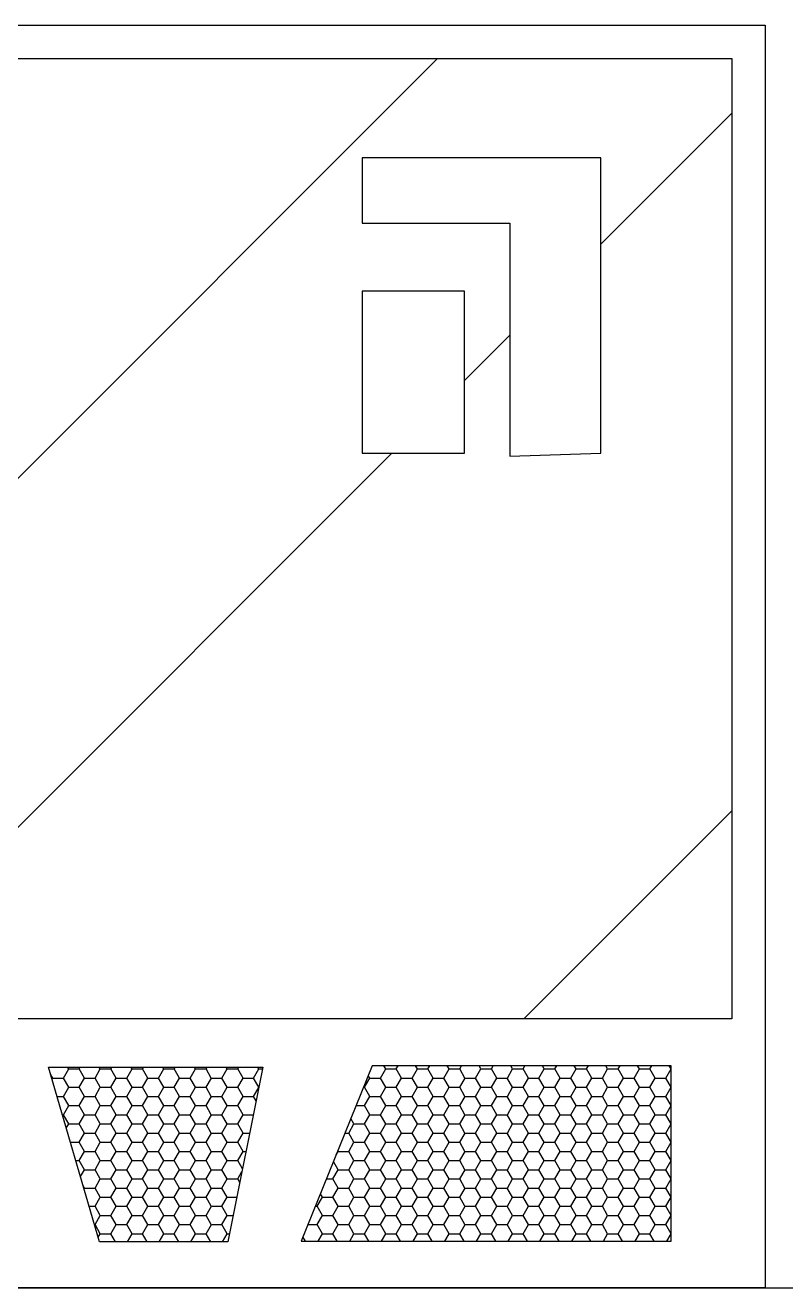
# Model space of a CAD drawing. Header units: millimetres. Extents: x 4513 to 24862, y 3359 to 11488.
# Drawn here: x 13369 to 14054, y 5880 to 7018 of the extents above; entities that cross this region are included whole.
import ezdxf

# ---------------------------------------------------------------- set-up
doc = ezdxf.new("R2010")
doc.units = ezdxf.units.MM
doc.layers.add('dwgmodels.com', color=169, linetype='Continuous')

msp = doc.modelspace()

# ---------------------------------------------------------------- linework, layer by layer
for p, q in [((12930.4, 7017.6), (14036, 7017.6)), ((14036, 7017.6), (14036, 5880.2)), ((12960.4, 6207.3), (13740.8, 6987.6)), ((12960.4, 6987.6), (14006, 6987.6)), ((14006, 6987.6), (14006, 6122.5)), ((13887.9, 6820.4), (14006, 6938.5)), ((13887.9, 6898.2), (13672.8, 6898.2)), ((13672.8, 6898.2), (13672.8, 6839.3)), ((13887.9, 6632.1), (13887.9, 6898.2)), ((13672.8, 6839.3), (13805.9, 6839.3)), ((13805.9, 6839.3), (13805.9, 6629.5)), ((13672.8, 6777.9), (13672.8, 6632.1)), ((13765, 6777.9), (13672.8, 6777.9)), ((13765, 6632.1), (13765, 6777.9)), ((13765, 6697.5), (13805.9, 6738.5)), ((13190, 6122.5), (13699.5, 6632.1)), ((13672.8, 6632.1), (13765, 6632.1)), ((13805.9, 6629.5), (13887.9, 6632.1)), ((13818.6, 6122.5), (14006, 6309.9)), ((14006, 6122.5), (12960.4, 6122.5)), ((13436.2, 5921.6), (13390, 6079.1)), ((13390, 6079.1), (13583.3, 6079.1)), ((13390.1, 6078.8), (13390.2, 6079.1)), ((13403.5, 6069.1), (13408.3, 6077.4)), ((13408.3, 6077.4), (13407.3, 6079.1)), ((13408.3, 6077.4), (13417.8, 6077.4)), ((13417.8, 6077.4), (13418.8, 6079.1)), ((13422.5, 6069.1), (13417.8, 6077.4)), ((13432.1, 6069.1), (13436.8, 6077.4)), ((13436.8, 6077.4), (13435.8, 6079.1)), ((13436.8, 6077.4), (13446.4, 6077.4)), ((13446.4, 6077.4), (13447.4, 6079.1)), ((13451.1, 6069.1), (13446.4, 6077.4)), ((13460.7, 6069.1), (13465.4, 6077.4)), ((13465.4, 6077.4), (13464.4, 6079.1)), ((13465.4, 6077.4), (13474.9, 6077.4)), ((13474.9, 6077.4), (13475.9, 6079.1)), ((13479.7, 6069.1), (13474.9, 6077.4)), ((13489.2, 6069.1), (13494, 6077.4)), ((13494, 6077.4), (13493, 6079.1)), ((13494, 6077.4), (13503.5, 6077.4)), ((13503.5, 6077.4), (13504.5, 6079.1)), ((13508.3, 6069.1), (13503.5, 6077.4)), ((13517.8, 6069.1), (13522.6, 6077.4)), ((13522.6, 6077.4), (13521.6, 6079.1)), ((13522.6, 6077.4), (13532.1, 6077.4)), ((13532.1, 6077.4), (13533.1, 6079.1)), ((13536.8, 6069.1), (13532.1, 6077.4)), ((13546.4, 6069.1), (13551.1, 6077.4)), ((13551.1, 6077.4), (13550.1, 6079.1)), ((13551.1, 6077.4), (13560.7, 6077.4)), ((13583.3, 6079.1), (13551.8, 5921.6)), ((13560.7, 6077.4), (13561.7, 6079.1)), ((13565.4, 6069.1), (13560.7, 6077.4)), ((13575, 6069.1), (13579.7, 6077.4)), ((13579.7, 6077.4), (13578.7, 6079.1)), ((13579.7, 6077.4), (13582.9, 6077.4)), ((13681.8, 6080.2), (13617.8, 5922.1)), ((13951.2, 6080.2), (13681.8, 6080.2)), ((13689.3, 6069.1), (13694, 6077.4)), ((13694, 6077.4), (13692.4, 6080.2)), ((13694, 6077.4), (13703.5, 6077.4)), ((13703.5, 6077.4), (13705.2, 6080.2)), ((13708.3, 6069.1), (13703.5, 6077.4)), ((13717.8, 6069.1), (13722.6, 6077.4)), ((13722.6, 6077.4), (13720.9, 6080.2)), ((13722.6, 6077.4), (13732.1, 6077.4)), ((13732.1, 6077.4), (13733.8, 6080.2)), ((13736.9, 6069.1), (13732.1, 6077.4)), ((13746.4, 6069.1), (13751.2, 6077.4)), ((13751.2, 6077.4), (13749.5, 6080.2)), ((13751.2, 6077.4), (13760.7, 6077.4)), ((13760.7, 6077.4), (13762.4, 6080.2)), ((13765.4, 6069.1), (13760.7, 6077.4)), ((13775, 6069.1), (13779.7, 6077.4)), ((13779.7, 6077.4), (13778.1, 6080.2)), ((13779.7, 6077.4), (13789.3, 6077.4)), ((13789.3, 6077.4), (13790.9, 6080.2)), ((13794, 6069.1), (13789.3, 6077.4)), ((13803.6, 6069.1), (13808.3, 6077.4)), ((13808.3, 6077.4), (13806.7, 6080.2)), ((13808.3, 6077.4), (13817.8, 6077.4)), ((13817.8, 6077.4), (13819.5, 6080.2)), ((13822.6, 6069.1), (13817.8, 6077.4)), ((13832.1, 6069.1), (13836.9, 6077.4)), ((13836.9, 6077.4), (13835.2, 6080.2)), ((13836.9, 6077.4), (13846.4, 6077.4)), ((13846.4, 6077.4), (13848.1, 6080.2)), ((13851.2, 6069.1), (13846.4, 6077.4)), ((13860.7, 6069.1), (13865.5, 6077.4)), ((13865.5, 6077.4), (13863.8, 6080.2)), ((13865.5, 6077.4), (13875, 6077.4)), ((13875, 6077.4), (13876.7, 6080.2)), ((13879.7, 6069.1), (13875, 6077.4)), ((13889.3, 6069.1), (13894, 6077.4)), ((13894, 6077.4), (13892.4, 6080.2)), ((13894, 6077.4), (13903.6, 6077.4)), ((13903.6, 6077.4), (13905.2, 6080.2)), ((13908.3, 6069.1), (13903.6, 6077.4)), ((13917.9, 6069.1), (13922.6, 6077.4)), ((13922.6, 6077.4), (13921, 6080.2)), ((13922.6, 6077.4), (13932.1, 6077.4)), ((13932.1, 6077.4), (13933.8, 6080.2)), ((13936.9, 6069.1), (13932.1, 6077.4)), ((13946.4, 6069.1), (13951.2, 6077.4)), ((13951.2, 6077.4), (13949.5, 6080.2)), ((13951.2, 5922.1), (13951.2, 6080.2)), ((13951.2, 6077.4), (13951.2, 6077.4)), ((13394, 6069.1), (13391.8, 6072.8)), ((13393.3, 6067.9), (13394, 6069.1)), ((13394, 6069.1), (13403.5, 6069.1)), ((13408.3, 6060.9), (13403.5, 6069.1)), ((13417.8, 6060.9), (13422.6, 6069.1)), ((13422.6, 6069.1), (13432.1, 6069.1)), ((13436.8, 6060.9), (13432.1, 6069.1)), ((13446.4, 6060.9), (13451.1, 6069.1)), ((13451.1, 6069.1), (13460.7, 6069.1)), ((13465.4, 6060.9), (13460.6, 6069.1)), ((13474.9, 6060.9), (13479.7, 6069.1)), ((13479.7, 6069.1), (13489.2, 6069.1)), ((13494, 6060.9), (13489.2, 6069.1)), ((13503.5, 6060.9), (13508.3, 6069.1)), ((13508.3, 6069.1), (13517.8, 6069.1)), ((13522.6, 6060.9), (13517.8, 6069.1)), ((13532.1, 6060.9), (13536.9, 6069.1)), ((13536.9, 6069.1), (13546.4, 6069.1)), ((13551.1, 6060.9), (13546.4, 6069.1)), ((13560.7, 6060.9), (13565.4, 6069.1)), ((13565.4, 6069.1), (13575, 6069.1)), ((13579.7, 6061), (13574.9, 6069.1)), ((13675, 6060.9), (13679.7, 6069.1)), ((13679.7, 6069.1), (13678.3, 6071.6)), ((13679.7, 6069.1), (13689.3, 6069.1)), ((13694, 6060.9), (13689.2, 6069.1)), ((13703.5, 6060.9), (13708.3, 6069.1)), ((13708.3, 6069.1), (13717.8, 6069.1)), ((13722.6, 6060.9), (13717.8, 6069.1)), ((13732.1, 6060.9), (13736.9, 6069.1)), ((13736.9, 6069.1), (13746.4, 6069.1)), ((13751.2, 6060.9), (13746.4, 6069.1)), ((13760.7, 6060.9), (13765.5, 6069.1)), ((13765.5, 6069.1), (13775, 6069.1)), ((13779.7, 6060.9), (13775, 6069.1)), ((13789.3, 6060.9), (13794, 6069.1)), ((13794, 6069.1), (13803.6, 6069.1)), ((13808.3, 6060.9), (13803.5, 6069.1)), ((13817.8, 6060.9), (13822.6, 6069.1)), ((13822.6, 6069.1), (13832.1, 6069.1)), ((13836.9, 6060.9), (13832.1, 6069.1)), ((13846.4, 6060.9), (13851.2, 6069.1)), ((13851.2, 6069.1), (13860.7, 6069.1)), ((13865.5, 6060.9), (13860.7, 6069.1)), ((13875, 6060.9), (13879.8, 6069.1)), ((13879.8, 6069.1), (13889.3, 6069.1)), ((13894, 6060.9), (13889.3, 6069.1)), ((13903.6, 6060.9), (13908.3, 6069.1)), ((13908.3, 6069.1), (13917.9, 6069.1)), ((13922.6, 6060.9), (13917.8, 6069.1)), ((13932.1, 6060.9), (13936.9, 6069.1)), ((13936.9, 6069.1), (13946.4, 6069.1)), ((13951.2, 6060.9), (13946.4, 6069.1)), ((13397.8, 6052.6), (13403.5, 6052.6)), ((13403.5, 6052.6), (13408.3, 6060.9)), ((13408.3, 6044.4), (13403.5, 6052.6)), ((13408.3, 6060.9), (13417.8, 6060.9)), ((13422.5, 6052.6), (13417.8, 6060.9)), ((13417.8, 6044.4), (13422.6, 6052.6)), ((13422.6, 6052.6), (13432.1, 6052.6)), ((13432.1, 6052.6), (13436.8, 6060.9)), ((13436.8, 6044.4), (13432.1, 6052.6)), ((13436.8, 6060.9), (13446.4, 6060.9)), ((13451.1, 6052.6), (13446.4, 6060.9)), ((13446.4, 6044.4), (13451.1, 6052.6)), ((13451.1, 6052.6), (13460.7, 6052.6)), ((13465.4, 6044.4), (13460.6, 6052.6)), ((13460.7, 6052.6), (13465.4, 6060.9)), ((13465.4, 6060.9), (13474.9, 6060.9)), ((13479.7, 6052.6), (13474.9, 6060.9)), ((13474.9, 6044.4), (13479.7, 6052.6)), ((13479.7, 6052.6), (13489.2, 6052.6)), ((13489.2, 6052.6), (13494, 6060.9)), ((13494, 6044.4), (13489.2, 6052.6)), ((13494, 6060.9), (13503.5, 6060.9)), ((13508.3, 6052.6), (13503.5, 6060.9)), ((13503.5, 6044.4), (13508.3, 6052.6)), ((13508.3, 6052.6), (13517.8, 6052.6)), ((13517.8, 6052.6), (13522.6, 6060.9)), ((13522.6, 6044.4), (13517.8, 6052.6)), ((13522.6, 6060.9), (13532.1, 6060.9)), ((13536.8, 6052.6), (13532.1, 6060.9)), ((13532.1, 6044.4), (13536.9, 6052.6)), ((13536.9, 6052.6), (13546.4, 6052.6)), ((13546.4, 6052.6), (13551.1, 6060.9)), ((13551.1, 6044.4), (13546.4, 6052.6)), ((13551.1, 6060.9), (13560.7, 6060.9)), ((13565.4, 6052.6), (13560.7, 6060.9)), ((13560.7, 6044.4), (13565.4, 6052.6)), ((13565.4, 6052.6), (13575, 6052.6)), ((13577.2, 6048.7), (13574.9, 6052.6)), ((13575, 6052.6), (13579.6, 6060.6)), ((13674, 6060.9), (13675, 6060.9)), ((13679.7, 6052.6), (13675, 6060.9)), ((13675, 6044.4), (13679.7, 6052.6)), ((13679.7, 6052.6), (13689.3, 6052.6)), ((13694, 6044.4), (13689.2, 6052.6)), ((13689.3, 6052.6), (13694, 6060.9)), ((13694, 6060.9), (13703.5, 6060.9)), ((13708.3, 6052.6), (13703.5, 6060.9)), ((13703.5, 6044.4), (13708.3, 6052.6)), ((13708.3, 6052.6), (13717.8, 6052.6)), ((13717.8, 6052.6), (13722.6, 6060.9)), ((13722.6, 6044.4), (13717.8, 6052.6)), ((13722.6, 6060.9), (13732.1, 6060.9)), ((13736.9, 6052.6), (13732.1, 6060.9)), ((13732.1, 6044.4), (13736.9, 6052.6)), ((13736.9, 6052.6), (13746.4, 6052.6)), ((13746.4, 6052.6), (13751.2, 6060.9)), ((13751.2, 6044.4), (13746.4, 6052.6)), ((13751.2, 6060.9), (13760.7, 6060.9)), ((13765.4, 6052.6), (13760.7, 6060.9)), ((13760.7, 6044.4), (13765.5, 6052.6)), ((13765.5, 6052.6), (13775, 6052.6)), ((13775, 6052.6), (13779.7, 6060.9)), ((13779.7, 6044.4), (13775, 6052.6)), ((13779.7, 6060.9), (13789.3, 6060.9)), ((13794, 6052.6), (13789.3, 6060.9)), ((13789.3, 6044.4), (13794, 6052.6)), ((13794, 6052.6), (13803.6, 6052.6)), ((13808.3, 6044.4), (13803.5, 6052.6)), ((13803.6, 6052.6), (13808.3, 6060.9)), ((13808.3, 6060.9), (13817.8, 6060.9)), ((13822.6, 6052.6), (13817.8, 6060.9)), ((13817.8, 6044.4), (13822.6, 6052.6)), ((13822.6, 6052.6), (13832.1, 6052.6)), ((13832.1, 6052.6), (13836.9, 6060.9)), ((13836.9, 6044.4), (13832.1, 6052.6)), ((13836.9, 6060.9), (13846.4, 6060.9)), ((13851.2, 6052.6), (13846.4, 6060.9)), ((13846.4, 6044.4), (13851.2, 6052.6)), ((13851.2, 6052.6), (13860.7, 6052.6)), ((13860.7, 6052.6), (13865.5, 6060.9)), ((13865.5, 6044.4), (13860.7, 6052.6)), ((13865.5, 6060.9), (13875, 6060.9)), ((13879.7, 6052.6), (13875, 6060.9)), ((13875, 6044.4), (13879.8, 6052.6)), ((13879.8, 6052.6), (13889.3, 6052.6)), ((13889.3, 6052.6), (13894, 6060.9)), ((13894, 6044.4), (13889.3, 6052.6)), ((13894, 6060.9), (13903.6, 6060.9)), ((13908.3, 6052.6), (13903.6, 6060.9)), ((13903.6, 6044.4), (13908.3, 6052.6)), ((13908.3, 6052.6), (13917.9, 6052.6)), ((13922.6, 6044.4), (13917.8, 6052.6)), ((13917.9, 6052.6), (13922.6, 6060.9)), ((13922.6, 6060.9), (13932.1, 6060.9)), ((13936.9, 6052.6), (13932.1, 6060.9)), ((13932.1, 6044.4), (13936.9, 6052.6)), ((13936.9, 6052.6), (13946.4, 6052.6)), ((13946.4, 6052.6), (13951.2, 6060.9)), ((13951.2, 6044.4), (13946.4, 6052.6)), ((13951.2, 6060.9), (13951.2, 6060.9)), ((13403.5, 6036.1), (13408.3, 6044.4)), ((13408.3, 6044.4), (13417.8, 6044.4)), ((13422.5, 6036.1), (13417.8, 6044.4)), ((13432.1, 6036.1), (13436.8, 6044.4)), ((13436.8, 6044.4), (13446.4, 6044.4)), ((13451.1, 6036.1), (13446.4, 6044.4)), ((13460.7, 6036.1), (13465.4, 6044.4)), ((13465.4, 6044.4), (13474.9, 6044.4)), ((13479.7, 6036.1), (13474.9, 6044.4)), ((13489.2, 6036.1), (13494, 6044.4)), ((13494, 6044.4), (13503.5, 6044.4)), ((13508.3, 6036.1), (13503.5, 6044.4)), ((13517.8, 6036.1), (13522.6, 6044.4)), ((13522.6, 6044.4), (13532.1, 6044.4)), ((13536.8, 6036.1), (13532.1, 6044.4)), ((13546.4, 6036.1), (13551.1, 6044.4)), ((13551.1, 6044.4), (13560.7, 6044.4)), ((13565.4, 6036.1), (13560.7, 6044.4)), ((13667.3, 6044.4), (13675, 6044.4)), ((13679.7, 6036.1), (13675, 6044.4)), ((13689.3, 6036.1), (13694, 6044.4)), ((13694, 6044.4), (13703.5, 6044.4)), ((13708.3, 6036.1), (13703.5, 6044.4)), ((13717.8, 6036.1), (13722.6, 6044.4)), ((13722.6, 6044.4), (13732.1, 6044.4)), ((13736.9, 6036.1), (13732.1, 6044.4)), ((13746.4, 6036.1), (13751.2, 6044.4)), ((13751.2, 6044.4), (13760.7, 6044.4)), ((13765.4, 6036.1), (13760.7, 6044.4)), ((13775, 6036.1), (13779.7, 6044.4)), ((13779.7, 6044.4), (13789.3, 6044.4)), ((13794, 6036.1), (13789.3, 6044.4)), ((13803.6, 6036.1), (13808.3, 6044.4)), ((13808.3, 6044.4), (13817.8, 6044.4)), ((13822.6, 6036.1), (13817.8, 6044.4)), ((13832.1, 6036.1), (13836.9, 6044.4)), ((13836.9, 6044.4), (13846.4, 6044.4)), ((13851.2, 6036.1), (13846.4, 6044.4)), ((13860.7, 6036.1), (13865.5, 6044.4)), ((13865.5, 6044.4), (13875, 6044.4)), ((13879.7, 6036.1), (13875, 6044.4)), ((13889.3, 6036.1), (13894, 6044.4)), ((13894, 6044.4), (13903.6, 6044.4)), ((13908.3, 6036.1), (13903.6, 6044.4)), ((13917.9, 6036.1), (13922.6, 6044.4)), ((13922.6, 6044.4), (13932.1, 6044.4)), ((13936.9, 6036.1), (13932.1, 6044.4)), ((13946.4, 6036.1), (13951.2, 6044.4)), ((13951.2, 6044.4), (13951.2, 6044.4)), ((13402.6, 6036.1), (13403.5, 6036.1)), ((13408.3, 6027.9), (13403.5, 6036.1)), ((13417.8, 6027.9), (13422.6, 6036.1)), ((13422.6, 6036.1), (13432.1, 6036.1)), ((13436.8, 6027.9), (13432.1, 6036.1)), ((13446.4, 6027.9), (13451.1, 6036.1)), ((13451.1, 6036.1), (13460.7, 6036.1)), ((13465.4, 6027.9), (13460.6, 6036.1)), ((13474.9, 6027.9), (13479.7, 6036.1)), ((13479.7, 6036.1), (13489.2, 6036.1)), ((13494, 6027.9), (13489.2, 6036.1)), ((13503.5, 6027.9), (13508.3, 6036.1)), ((13508.3, 6036.1), (13517.8, 6036.1)), ((13522.6, 6027.9), (13517.8, 6036.1)), ((13532.1, 6027.9), (13536.9, 6036.1)), ((13536.9, 6036.1), (13546.4, 6036.1)), ((13551.1, 6027.9), (13546.4, 6036.1)), ((13560.7, 6027.9), (13565.4, 6036.1)), ((13565.4, 6036.1), (13574.7, 6036.1)), ((13665.4, 6027.9), (13662.6, 6032.8)), ((13675, 6027.9), (13679.7, 6036.1)), ((13679.7, 6036.1), (13689.3, 6036.1)), ((13694, 6027.9), (13689.2, 6036.1)), ((13703.5, 6027.9), (13708.3, 6036.1)), ((13708.3, 6036.1), (13717.8, 6036.1)), ((13722.6, 6027.9), (13717.8, 6036.1)), ((13732.1, 6027.9), (13736.9, 6036.1)), ((13736.9, 6036.1), (13746.4, 6036.1)), ((13751.2, 6027.9), (13746.4, 6036.1)), ((13760.7, 6027.9), (13765.5, 6036.1)), ((13765.5, 6036.1), (13775, 6036.1)), ((13779.7, 6027.9), (13775, 6036.1)), ((13789.3, 6027.9), (13794, 6036.1)), ((13794, 6036.1), (13803.6, 6036.1)), ((13808.3, 6027.9), (13803.5, 6036.1)), ((13817.8, 6027.9), (13822.6, 6036.1)), ((13822.6, 6036.1), (13832.1, 6036.1)), ((13836.9, 6027.9), (13832.1, 6036.1)), ((13846.4, 6027.9), (13851.2, 6036.1)), ((13851.2, 6036.1), (13860.7, 6036.1)), ((13865.5, 6027.9), (13860.7, 6036.1)), ((13875, 6027.9), (13879.8, 6036.1)), ((13879.8, 6036.1), (13889.3, 6036.1)), ((13894, 6027.9), (13889.3, 6036.1)), ((13903.6, 6027.9), (13908.3, 6036.1)), ((13908.3, 6036.1), (13917.9, 6036.1)), ((13922.6, 6027.9), (13917.8, 6036.1)), ((13932.1, 6027.9), (13936.9, 6036.1)), ((13936.9, 6036.1), (13946.4, 6036.1)), ((13951.2, 6027.9), (13946.4, 6036.1)), ((13406.1, 6024.1), (13408.3, 6027.9)), ((13408.3, 6027.9), (13417.8, 6027.9)), ((13422.5, 6019.6), (13417.8, 6027.9)), ((13417.8, 6011.4), (13422.6, 6019.6)), ((13422.6, 6019.6), (13432.1, 6019.6)), ((13432.1, 6019.6), (13436.8, 6027.9)), ((13436.8, 6011.4), (13432.1, 6019.6)), ((13436.8, 6027.9), (13446.4, 6027.9)), ((13451.1, 6019.6), (13446.4, 6027.9)), ((13446.4, 6011.4), (13451.1, 6019.6)), ((13451.1, 6019.6), (13460.7, 6019.6)), ((13465.4, 6011.4), (13460.6, 6019.6)), ((13460.7, 6019.6), (13465.4, 6027.9)), ((13465.4, 6027.9), (13474.9, 6027.9)), ((13479.7, 6019.6), (13474.9, 6027.9)), ((13474.9, 6011.4), (13479.7, 6019.6)), ((13479.7, 6019.6), (13489.2, 6019.6)), ((13489.2, 6019.6), (13494, 6027.9)), ((13494, 6011.4), (13489.2, 6019.6)), ((13494, 6027.9), (13503.5, 6027.9)), ((13508.3, 6019.6), (13503.5, 6027.9)), ((13503.5, 6011.4), (13508.3, 6019.6)), ((13508.3, 6019.6), (13517.8, 6019.6)), ((13517.8, 6019.6), (13522.6, 6027.9)), ((13522.6, 6011.4), (13517.8, 6019.6)), ((13522.6, 6027.9), (13532.1, 6027.9)), ((13536.8, 6019.6), (13532.1, 6027.9)), ((13532.1, 6011.4), (13536.9, 6019.6)), ((13536.9, 6019.6), (13546.4, 6019.6)), ((13546.4, 6019.6), (13551.1, 6027.9)), ((13551.1, 6011.4), (13546.4, 6019.6)), ((13551.1, 6027.9), (13560.7, 6027.9)), ((13565.4, 6019.6), (13560.7, 6027.9)), ((13560.7, 6011.4), (13565.4, 6019.6)), ((13565.4, 6019.6), (13571.4, 6019.6)), ((13657.3, 6019.6), (13660.7, 6019.6)), ((13660.7, 6019.6), (13665.4, 6027.9)), ((13665.4, 6011.4), (13660.7, 6019.6)), ((13665.4, 6027.9), (13675, 6027.9)), ((13679.7, 6019.6), (13675, 6027.9)), ((13675, 6011.4), (13679.7, 6019.6)), ((13679.7, 6019.6), (13689.3, 6019.6)), ((13694, 6011.4), (13689.2, 6019.6)), ((13689.3, 6019.6), (13694, 6027.9)), ((13694, 6027.9), (13703.5, 6027.9)), ((13708.3, 6019.6), (13703.5, 6027.9)), ((13703.5, 6011.4), (13708.3, 6019.6)), ((13708.3, 6019.6), (13717.8, 6019.6)), ((13717.8, 6019.6), (13722.6, 6027.9)), ((13722.6, 6011.4), (13717.8, 6019.6)), ((13722.6, 6027.9), (13732.1, 6027.9)), ((13736.9, 6019.6), (13732.1, 6027.9)), ((13732.1, 6011.4), (13736.9, 6019.6)), ((13736.9, 6019.6), (13746.4, 6019.6)), ((13746.4, 6019.6), (13751.2, 6027.9)), ((13751.2, 6011.4), (13746.4, 6019.6)), ((13751.2, 6027.9), (13760.7, 6027.9)), ((13765.4, 6019.6), (13760.7, 6027.9)), ((13760.7, 6011.4), (13765.5, 6019.6)), ((13765.5, 6019.6), (13775, 6019.6)), ((13775, 6019.6), (13779.7, 6027.9)), ((13779.7, 6011.4), (13775, 6019.6)), ((13779.7, 6027.9), (13789.3, 6027.9)), ((13794, 6019.6), (13789.3, 6027.9)), ((13789.3, 6011.4), (13794, 6019.6)), ((13794, 6019.6), (13803.6, 6019.6)), ((13808.3, 6011.4), (13803.5, 6019.6)), ((13803.6, 6019.6), (13808.3, 6027.9)), ((13808.3, 6027.9), (13817.8, 6027.9)), ((13822.6, 6019.6), (13817.8, 6027.9)), ((13817.8, 6011.4), (13822.6, 6019.6)), ((13822.6, 6019.6), (13832.1, 6019.6)), ((13832.1, 6019.6), (13836.9, 6027.9)), ((13836.9, 6011.4), (13832.1, 6019.6)), ((13836.9, 6027.9), (13846.4, 6027.9)), ((13851.2, 6019.6), (13846.4, 6027.9)), ((13846.4, 6011.4), (13851.2, 6019.6)), ((13851.2, 6019.6), (13860.7, 6019.6)), ((13860.7, 6019.6), (13865.5, 6027.9)), ((13865.5, 6011.4), (13860.7, 6019.6)), ((13865.5, 6027.9), (13875, 6027.9)), ((13879.7, 6019.6), (13875, 6027.9)), ((13875, 6011.4), (13879.8, 6019.6)), ((13879.8, 6019.6), (13889.3, 6019.6)), ((13889.3, 6019.6), (13894, 6027.9)), ((13894, 6011.4), (13889.3, 6019.6)), ((13894, 6027.9), (13903.6, 6027.9)), ((13908.3, 6019.6), (13903.6, 6027.9)), ((13903.6, 6011.4), (13908.3, 6019.6)), ((13908.3, 6019.6), (13917.9, 6019.6)), ((13922.6, 6011.4), (13917.8, 6019.6)), ((13917.9, 6019.6), (13922.6, 6027.9)), ((13922.6, 6027.9), (13932.1, 6027.9)), ((13936.9, 6019.6), (13932.1, 6027.9)), ((13932.1, 6011.4), (13936.9, 6019.6)), ((13936.9, 6019.6), (13946.4, 6019.6)), ((13946.4, 6019.6), (13951.2, 6027.9)), ((13951.2, 6011.4), (13946.4, 6019.6)), ((13951.2, 6027.9), (13951.2, 6027.9)), ((13409.9, 6011.4), (13417.8, 6011.4)), ((13422.5, 6003.1), (13417.8, 6011.4)), ((13432.1, 6003.1), (13436.8, 6011.4)), ((13436.8, 6011.4), (13446.4, 6011.4)), ((13451.1, 6003.1), (13446.4, 6011.4)), ((13460.7, 6003.1), (13465.4, 6011.4)), ((13465.4, 6011.4), (13474.9, 6011.4)), ((13479.7, 6003.1), (13474.9, 6011.4)), ((13489.2, 6003.1), (13494, 6011.4)), ((13494, 6011.4), (13503.5, 6011.4)), ((13508.3, 6003.1), (13503.5, 6011.4)), ((13517.8, 6003.1), (13522.6, 6011.4)), ((13522.6, 6011.4), (13532.1, 6011.4)), ((13536.8, 6003.1), (13532.1, 6011.4)), ((13546.4, 6003.1), (13551.1, 6011.4)), ((13551.1, 6011.4), (13560.7, 6011.4)), ((13565.4, 6003.1), (13560.7, 6011.4)), ((13660.7, 6003.1), (13665.4, 6011.4)), ((13665.4, 6011.4), (13675, 6011.4)), ((13679.7, 6003.1), (13675, 6011.4)), ((13689.3, 6003.1), (13694, 6011.4)), ((13694, 6011.4), (13703.5, 6011.4)), ((13708.3, 6003.1), (13703.5, 6011.4)), ((13717.8, 6003.1), (13722.6, 6011.4)), ((13722.6, 6011.4), (13732.1, 6011.4)), ((13736.9, 6003.1), (13732.1, 6011.4)), ((13746.4, 6003.1), (13751.2, 6011.4)), ((13751.2, 6011.4), (13760.7, 6011.4)), ((13765.4, 6003.1), (13760.7, 6011.4)), ((13775, 6003.1), (13779.7, 6011.4)), ((13779.7, 6011.4), (13789.3, 6011.4)), ((13794, 6003.1), (13789.3, 6011.4)), ((13803.6, 6003.1), (13808.3, 6011.4)), ((13808.3, 6011.4), (13817.8, 6011.4)), ((13822.6, 6003.1), (13817.8, 6011.4)), ((13832.1, 6003.1), (13836.9, 6011.4)), ((13836.9, 6011.4), (13846.4, 6011.4)), ((13851.2, 6003.1), (13846.4, 6011.4)), ((13860.7, 6003.1), (13865.5, 6011.4)), ((13865.5, 6011.4), (13875, 6011.4)), ((13879.7, 6003.1), (13875, 6011.4)), ((13889.3, 6003.1), (13894, 6011.4)), ((13894, 6011.4), (13903.6, 6011.4)), ((13908.3, 6003.1), (13903.6, 6011.4)), ((13917.9, 6003.1), (13922.6, 6011.4)), ((13922.6, 6011.4), (13932.1, 6011.4)), ((13936.9, 6003.1), (13932.1, 6011.4)), ((13946.4, 6003.1), (13951.2, 6011.4)), ((13951.2, 6011.4), (13951.2, 6011.4)), ((13414.7, 5994.9), (13417.8, 5994.9)), ((13417.8, 5994.9), (13422.6, 6003.1)), ((13422.5, 5986.6), (13417.8, 5994.9)), ((13422.6, 6003.1), (13432.1, 6003.1)), ((13436.8, 5994.9), (13432.1, 6003.1)), ((13432.1, 5986.6), (13436.8, 5994.9)), ((13436.8, 5994.9), (13446.4, 5994.9)), ((13446.4, 5994.9), (13451.1, 6003.1)), ((13451.1, 5986.6), (13446.4, 5994.9)), ((13451.1, 6003.1), (13460.7, 6003.1)), ((13465.4, 5994.9), (13460.6, 6003.1)), ((13460.7, 5986.6), (13465.4, 5994.9)), ((13465.4, 5994.9), (13474.9, 5994.9)), ((13474.9, 5994.9), (13479.7, 6003.1)), ((13479.7, 5986.6), (13474.9, 5994.9)), ((13479.7, 6003.1), (13489.2, 6003.1)), ((13494, 5994.9), (13489.2, 6003.1)), ((13489.2, 5986.6), (13494, 5994.9)), ((13494, 5994.9), (13503.5, 5994.9)), ((13503.5, 5994.9), (13508.3, 6003.1)), ((13508.3, 5986.6), (13503.5, 5994.9)), ((13508.3, 6003.1), (13517.8, 6003.1)), ((13522.6, 5994.9), (13517.8, 6003.1)), ((13517.8, 5986.6), (13522.6, 5994.9)), ((13522.6, 5994.9), (13532.1, 5994.9)), ((13532.1, 5994.9), (13536.9, 6003.1)), ((13536.8, 5986.6), (13532.1, 5994.9)), ((13536.9, 6003.1), (13546.4, 6003.1)), ((13551.1, 5994.9), (13546.4, 6003.1)), ((13546.4, 5986.6), (13551.1, 5994.9)), ((13551.1, 5994.9), (13560.7, 5994.9)), ((13560.7, 5994.9), (13565.4, 6003.1)), ((13564.9, 5987.5), (13560.7, 5994.9)), ((13565.4, 6003.1), (13568.1, 6003.1)), ((13651.1, 5986.6), (13646.9, 5994)), ((13649.3, 6000), (13651.2, 6003.1)), ((13651.1, 6003.1), (13650.8, 6003.7)), ((13651.2, 6003.1), (13660.7, 6003.1)), ((13665.4, 5994.9), (13660.7, 6003.1)), ((13660.7, 5986.6), (13665.4, 5994.9)), ((13665.4, 5994.9), (13675, 5994.9)), ((13675, 5994.9), (13679.7, 6003.1)), ((13679.7, 5986.6), (13675, 5994.9)), ((13679.7, 6003.1), (13689.3, 6003.1)), ((13694, 5994.9), (13689.2, 6003.1)), ((13689.3, 5986.6), (13694, 5994.9)), ((13694, 5994.9), (13703.5, 5994.9)), ((13703.5, 5994.9), (13708.3, 6003.1)), ((13708.3, 5986.6), (13703.5, 5994.9)), ((13708.3, 6003.1), (13717.8, 6003.1)), ((13722.6, 5994.9), (13717.8, 6003.1)), ((13717.8, 5986.6), (13722.6, 5994.9)), ((13722.6, 5994.9), (13732.1, 5994.9)), ((13732.1, 5994.9), (13736.9, 6003.1)), ((13736.9, 5986.6), (13732.1, 5994.9)), ((13736.9, 6003.1), (13746.4, 6003.1)), ((13751.2, 5994.9), (13746.4, 6003.1)), ((13746.4, 5986.6), (13751.2, 5994.9)), ((13751.2, 5994.9), (13760.7, 5994.9)), ((13760.7, 5994.9), (13765.5, 6003.1)), ((13765.4, 5986.6), (13760.7, 5994.9)), ((13765.5, 6003.1), (13775, 6003.1)), ((13779.7, 5994.9), (13775, 6003.1)), ((13775, 5986.6), (13779.7, 5994.9)), ((13779.7, 5994.9), (13789.3, 5994.9)), ((13789.3, 5994.9), (13794, 6003.1)), ((13794, 5986.6), (13789.3, 5994.9)), ((13794, 6003.1), (13803.6, 6003.1)), ((13808.3, 5994.9), (13803.5, 6003.1)), ((13803.6, 5986.6), (13808.3, 5994.9)), ((13808.3, 5994.9), (13817.8, 5994.9)), ((13817.8, 5994.9), (13822.6, 6003.1)), ((13822.6, 5986.6), (13817.8, 5994.9)), ((13822.6, 6003.1), (13832.1, 6003.1)), ((13836.9, 5994.9), (13832.1, 6003.1)), ((13832.1, 5986.6), (13836.9, 5994.9)), ((13836.9, 5994.9), (13846.4, 5994.9)), ((13846.4, 5994.9), (13851.2, 6003.1)), ((13851.2, 5986.6), (13846.4, 5994.9)), ((13851.2, 6003.1), (13860.7, 6003.1)), ((13865.5, 5994.9), (13860.7, 6003.1)), ((13860.7, 5986.6), (13865.5, 5994.9)), ((13865.5, 5994.9), (13875, 5994.9)), ((13875, 5994.9), (13879.8, 6003.1)), ((13879.7, 5986.6), (13875, 5994.9)), ((13879.8, 6003.1), (13889.3, 6003.1)), ((13894, 5994.9), (13889.3, 6003.1)), ((13889.3, 5986.6), (13894, 5994.9)), ((13894, 5994.9), (13903.6, 5994.9)), ((13903.6, 5994.9), (13908.3, 6003.1)), ((13908.3, 5986.6), (13903.6, 5994.9)), ((13908.3, 6003.1), (13917.9, 6003.1)), ((13922.6, 5994.9), (13917.8, 6003.1)), ((13917.9, 5986.6), (13922.6, 5994.9)), ((13922.6, 5994.9), (13932.1, 5994.9)), ((13932.1, 5994.9), (13936.9, 6003.1)), ((13936.9, 5986.6), (13932.1, 5994.9)), ((13936.9, 6003.1), (13946.4, 6003.1)), ((13951.2, 5994.9), (13946.4, 6003.1)), ((13946.4, 5986.6), (13951.2, 5994.9)), ((13951.2, 5994.9), (13951.2, 5994.9)), ((13419, 5980.4), (13422.6, 5986.6)), ((13422.6, 5986.6), (13432.1, 5986.6)), ((13436.8, 5978.4), (13432.1, 5986.6)), ((13446.4, 5978.4), (13451.1, 5986.6)), ((13451.1, 5986.6), (13460.7, 5986.6)), ((13465.4, 5978.4), (13460.6, 5986.6)), ((13474.9, 5978.4), (13479.7, 5986.6)), ((13479.7, 5986.6), (13489.2, 5986.6)), ((13494, 5978.4), (13489.2, 5986.6)), ((13503.5, 5978.4), (13508.3, 5986.6)), ((13508.3, 5986.6), (13517.8, 5986.6)), ((13522.6, 5978.4), (13517.8, 5986.6)), ((13532.1, 5978.4), (13536.9, 5986.6)), ((13536.9, 5986.6), (13546.4, 5986.6)), ((13551.1, 5978.4), (13546.4, 5986.6)), ((13560.7, 5978.4), (13564.4, 5984.9)), ((13646.4, 5978.4), (13651.2, 5986.6)), ((13651.2, 5986.6), (13660.7, 5986.6)), ((13665.4, 5978.4), (13660.7, 5986.6)), ((13675, 5978.4), (13679.7, 5986.6)), ((13679.7, 5986.6), (13689.3, 5986.6)), ((13694, 5978.4), (13689.2, 5986.6)), ((13703.5, 5978.4), (13708.3, 5986.6)), ((13708.3, 5986.6), (13717.8, 5986.6)), ((13722.6, 5978.4), (13717.8, 5986.6)), ((13732.1, 5978.4), (13736.9, 5986.6)), ((13736.9, 5986.6), (13746.4, 5986.6)), ((13751.2, 5978.4), (13746.4, 5986.6)), ((13760.7, 5978.4), (13765.5, 5986.6)), ((13765.5, 5986.6), (13775, 5986.6)), ((13779.7, 5978.4), (13775, 5986.6)), ((13789.3, 5978.4), (13794, 5986.6)), ((13794, 5986.6), (13803.6, 5986.6)), ((13808.3, 5978.4), (13803.5, 5986.6)), ((13817.8, 5978.4), (13822.6, 5986.6)), ((13822.6, 5986.6), (13832.1, 5986.6)), ((13836.9, 5978.4), (13832.1, 5986.6)), ((13846.4, 5978.4), (13851.2, 5986.6)), ((13851.2, 5986.6), (13860.7, 5986.6)), ((13865.5, 5978.4), (13860.7, 5986.6)), ((13875, 5978.4), (13879.8, 5986.6)), ((13879.8, 5986.6), (13889.3, 5986.6)), ((13894, 5978.4), (13889.3, 5986.6)), ((13903.6, 5978.4), (13908.3, 5986.6)), ((13908.3, 5986.6), (13917.9, 5986.6)), ((13922.6, 5978.4), (13917.8, 5986.6)), ((13932.1, 5978.4), (13936.9, 5986.6)), ((13936.9, 5986.6), (13946.4, 5986.6)), ((13951.2, 5978.4), (13946.4, 5986.6)), ((13422.5, 5970.1), (13421.4, 5972.1)), ((13432.1, 5970.1), (13436.8, 5978.4)), ((13436.8, 5978.4), (13446.4, 5978.4)), ((13451.1, 5970.1), (13446.4, 5978.4)), ((13460.7, 5970.1), (13465.4, 5978.4)), ((13465.4, 5978.4), (13474.9, 5978.4)), ((13479.7, 5970.1), (13474.9, 5978.4)), ((13489.2, 5970.1), (13494, 5978.4)), ((13494, 5978.4), (13503.5, 5978.4)), ((13508.3, 5970.1), (13503.5, 5978.4)), ((13517.8, 5970.1), (13522.6, 5978.4)), ((13522.6, 5978.4), (13532.1, 5978.4)), ((13536.8, 5970.1), (13532.1, 5978.4)), ((13546.4, 5970.1), (13551.1, 5978.4)), ((13551.1, 5978.4), (13560.7, 5978.4)), ((13562.5, 5975.2), (13560.7, 5978.4)), ((13640.6, 5978.4), (13646.4, 5978.4)), ((13651.1, 5970.1), (13646.4, 5978.4)), ((13660.7, 5970.1), (13665.4, 5978.4)), ((13665.4, 5978.4), (13675, 5978.4)), ((13679.7, 5970.1), (13675, 5978.4)), ((13689.3, 5970.1), (13694, 5978.4)), ((13694, 5978.4), (13703.5, 5978.4)), ((13708.3, 5970.1), (13703.5, 5978.4)), ((13717.8, 5970.1), (13722.6, 5978.4)), ((13722.6, 5978.4), (13732.1, 5978.4)), ((13736.9, 5970.1), (13732.1, 5978.4)), ((13746.4, 5970.1), (13751.2, 5978.4)), ((13751.2, 5978.4), (13760.7, 5978.4)), ((13765.4, 5970.1), (13760.7, 5978.4)), ((13775, 5970.1), (13779.7, 5978.4)), ((13779.7, 5978.4), (13789.3, 5978.4)), ((13794, 5970.1), (13789.3, 5978.4)), ((13803.6, 5970.1), (13808.3, 5978.4)), ((13808.3, 5978.4), (13817.8, 5978.4)), ((13822.6, 5970.1), (13817.8, 5978.4)), ((13832.1, 5970.1), (13836.9, 5978.4)), ((13836.9, 5978.4), (13846.4, 5978.4)), ((13851.2, 5970.1), (13846.4, 5978.4)), ((13860.7, 5970.1), (13865.5, 5978.4)), ((13865.5, 5978.4), (13875, 5978.4)), ((13879.7, 5970.1), (13875, 5978.4)), ((13889.3, 5970.1), (13894, 5978.4)), ((13894, 5978.4), (13903.6, 5978.4)), ((13908.3, 5970.1), (13903.6, 5978.4)), ((13917.9, 5970.1), (13922.6, 5978.4)), ((13922.6, 5978.4), (13932.1, 5978.4)), ((13936.9, 5970.1), (13932.1, 5978.4)), ((13946.4, 5970.1), (13951.2, 5978.4)), ((13951.2, 5978.4), (13951.2, 5978.4)), ((13422.2, 5969.5), (13422.6, 5970.1)), ((13422.6, 5970.1), (13432.1, 5970.1)), ((13436.8, 5961.9), (13432.1, 5970.1)), ((13432.1, 5953.6), (13436.8, 5961.9)), ((13436.8, 5961.9), (13446.4, 5961.9)), ((13446.4, 5961.9), (13451.1, 5970.1)), ((13451.1, 5953.6), (13446.4, 5961.9)), ((13451.1, 5970.1), (13460.7, 5970.1)), ((13465.4, 5961.9), (13460.6, 5970.1)), ((13460.7, 5953.6), (13465.4, 5961.9)), ((13465.4, 5961.9), (13474.9, 5961.9)), ((13474.9, 5961.9), (13479.7, 5970.1)), ((13479.7, 5953.6), (13474.9, 5961.9)), ((13479.7, 5970.1), (13489.2, 5970.1)), ((13494, 5961.9), (13489.2, 5970.1)), ((13489.2, 5953.6), (13494, 5961.9)), ((13494, 5961.9), (13503.5, 5961.9)), ((13503.5, 5961.9), (13508.3, 5970.1)), ((13508.3, 5953.6), (13503.5, 5961.9)), ((13508.3, 5970.1), (13517.8, 5970.1)), ((13522.6, 5961.9), (13517.8, 5970.1)), ((13517.8, 5953.6), (13522.6, 5961.9)), ((13522.6, 5961.9), (13532.1, 5961.9)), ((13532.1, 5961.9), (13536.9, 5970.1)), ((13536.8, 5953.6), (13532.1, 5961.9)), ((13536.9, 5970.1), (13546.4, 5970.1)), ((13551.1, 5961.9), (13546.4, 5970.1)), ((13546.4, 5953.6), (13551.1, 5961.9)), ((13551.1, 5961.9), (13559.8, 5961.9)), ((13632.1, 5953.6), (13636.9, 5961.9)), ((13636.9, 5961.9), (13635.1, 5964.9)), ((13636.9, 5961.9), (13646.4, 5961.9)), ((13646.4, 5961.9), (13651.2, 5970.1)), ((13651.1, 5953.6), (13646.4, 5961.9)), ((13651.2, 5970.1), (13660.7, 5970.1)), ((13665.4, 5961.9), (13660.7, 5970.1)), ((13660.7, 5953.6), (13665.4, 5961.9)), ((13665.4, 5961.9), (13675, 5961.9)), ((13675, 5961.9), (13679.7, 5970.1)), ((13679.7, 5953.6), (13675, 5961.9)), ((13679.7, 5970.1), (13689.3, 5970.1)), ((13694, 5961.9), (13689.2, 5970.1)), ((13689.3, 5953.6), (13694, 5961.9)), ((13694, 5961.9), (13703.5, 5961.9)), ((13703.5, 5961.9), (13708.3, 5970.1)), ((13708.3, 5953.6), (13703.5, 5961.9)), ((13708.3, 5970.1), (13717.8, 5970.1)), ((13722.6, 5961.9), (13717.8, 5970.1)), ((13717.8, 5953.6), (13722.6, 5961.9)), ((13722.6, 5961.9), (13732.1, 5961.9)), ((13732.1, 5961.9), (13736.9, 5970.1)), ((13736.9, 5953.6), (13732.1, 5961.9)), ((13736.9, 5970.1), (13746.4, 5970.1)), ((13751.2, 5961.9), (13746.4, 5970.1)), ((13746.4, 5953.6), (13751.2, 5961.9)), ((13751.2, 5961.9), (13760.7, 5961.9)), ((13760.7, 5961.9), (13765.5, 5970.1)), ((13765.4, 5953.6), (13760.7, 5961.9)), ((13765.5, 5970.1), (13775, 5970.1)), ((13779.7, 5961.9), (13775, 5970.1)), ((13775, 5953.6), (13779.7, 5961.9)), ((13779.7, 5961.9), (13789.3, 5961.9)), ((13789.3, 5961.9), (13794, 5970.1)), ((13794, 5953.6), (13789.3, 5961.9)), ((13794, 5970.1), (13803.6, 5970.1)), ((13808.3, 5961.9), (13803.5, 5970.1)), ((13803.6, 5953.6), (13808.3, 5961.9)), ((13808.3, 5961.9), (13817.8, 5961.9)), ((13817.8, 5961.9), (13822.6, 5970.1)), ((13822.6, 5953.6), (13817.8, 5961.9)), ((13822.6, 5970.1), (13832.1, 5970.1)), ((13836.9, 5961.9), (13832.1, 5970.1)), ((13832.1, 5953.6), (13836.9, 5961.9)), ((13836.9, 5961.9), (13846.4, 5961.9)), ((13846.4, 5961.9), (13851.2, 5970.1)), ((13851.2, 5953.6), (13846.4, 5961.9)), ((13851.2, 5970.1), (13860.7, 5970.1)), ((13865.5, 5961.9), (13860.7, 5970.1)), ((13860.7, 5953.6), (13865.5, 5961.9)), ((13865.5, 5961.9), (13875, 5961.9)), ((13875, 5961.9), (13879.8, 5970.1)), ((13879.7, 5953.6), (13875, 5961.9)), ((13879.8, 5970.1), (13889.3, 5970.1)), ((13894, 5961.9), (13889.3, 5970.1)), ((13889.3, 5953.6), (13894, 5961.9)), ((13894, 5961.9), (13903.6, 5961.9)), ((13903.6, 5961.9), (13908.3, 5970.1)), ((13908.3, 5953.6), (13903.6, 5961.9)), ((13908.3, 5970.1), (13917.9, 5970.1)), ((13922.6, 5961.9), (13917.8, 5970.1)), ((13917.9, 5953.6), (13922.6, 5961.9)), ((13922.6, 5961.9), (13932.1, 5961.9)), ((13932.1, 5961.9), (13936.9, 5970.1)), ((13936.9, 5953.6), (13932.1, 5961.9)), ((13936.9, 5970.1), (13946.4, 5970.1)), ((13951.2, 5961.9), (13946.4, 5970.1)), ((13946.4, 5953.6), (13951.2, 5961.9)), ((13951.2, 5961.9), (13951.2, 5961.9)), ((13426.8, 5953.6), (13432.1, 5953.6)), ((13436.8, 5945.4), (13432.1, 5953.6)), ((13446.4, 5945.4), (13451.1, 5953.6)), ((13451.1, 5953.6), (13460.7, 5953.6)), ((13465.4, 5945.4), (13460.6, 5953.6)), ((13474.9, 5945.4), (13479.7, 5953.6)), ((13479.7, 5953.6), (13489.2, 5953.6)), ((13494, 5945.4), (13489.2, 5953.6)), ((13503.5, 5945.4), (13508.3, 5953.6)), ((13508.3, 5953.6), (13517.8, 5953.6)), ((13522.6, 5945.4), (13517.8, 5953.6)), ((13532.1, 5945.4), (13536.9, 5953.6)), ((13536.9, 5953.6), (13546.4, 5953.6)), ((13551.1, 5945.4), (13546.4, 5953.6)), ((13630.6, 5953.6), (13632.1, 5953.6)), ((13636.9, 5945.4), (13632.1, 5953.6)), ((13646.4, 5945.4), (13651.2, 5953.6)), ((13651.2, 5953.6), (13660.7, 5953.6)), ((13665.4, 5945.4), (13660.7, 5953.6)), ((13675, 5945.4), (13679.7, 5953.6)), ((13679.7, 5953.6), (13689.3, 5953.6)), ((13694, 5945.4), (13689.2, 5953.6)), ((13703.5, 5945.4), (13708.3, 5953.6)), ((13708.3, 5953.6), (13717.8, 5953.6)), ((13722.6, 5945.4), (13717.8, 5953.6)), ((13732.1, 5945.4), (13736.9, 5953.6)), ((13736.9, 5953.6), (13746.4, 5953.6)), ((13751.2, 5945.4), (13746.4, 5953.6)), ((13760.7, 5945.4), (13765.5, 5953.6)), ((13765.5, 5953.6), (13775, 5953.6)), ((13779.7, 5945.4), (13775, 5953.6)), ((13789.3, 5945.4), (13794, 5953.6)), ((13794, 5953.6), (13803.6, 5953.6)), ((13808.3, 5945.4), (13803.5, 5953.6)), ((13817.8, 5945.4), (13822.6, 5953.6)), ((13822.6, 5953.6), (13832.1, 5953.6)), ((13836.9, 5945.4), (13832.1, 5953.6)), ((13846.4, 5945.4), (13851.2, 5953.6)), ((13851.2, 5953.6), (13860.7, 5953.6)), ((13865.5, 5945.4), (13860.7, 5953.6)), ((13875, 5945.4), (13879.8, 5953.6)), ((13879.8, 5953.6), (13889.3, 5953.6)), ((13894, 5945.4), (13889.3, 5953.6)), ((13903.6, 5945.4), (13908.3, 5953.6)), ((13908.3, 5953.6), (13917.9, 5953.6)), ((13922.6, 5945.4), (13917.8, 5953.6)), ((13932.1, 5945.4), (13936.9, 5953.6)), ((13936.9, 5953.6), (13946.4, 5953.6)), ((13951.2, 5945.4), (13946.4, 5953.6)), ((13431.7, 5937.1), (13432.1, 5937.1)), ((13432.1, 5937.1), (13436.8, 5945.4)), ((13436.8, 5928.9), (13432.1, 5937.1)), ((13436.8, 5945.4), (13446.4, 5945.4)), ((13451.1, 5937.1), (13446.4, 5945.4)), ((13446.4, 5928.9), (13451.1, 5937.1)), ((13451.1, 5937.1), (13460.7, 5937.1)), ((13465.4, 5928.9), (13460.6, 5937.1)), ((13460.7, 5937.1), (13465.4, 5945.4)), ((13465.4, 5945.4), (13474.9, 5945.4)), ((13479.7, 5937.1), (13474.9, 5945.4)), ((13474.9, 5928.9), (13479.7, 5937.1)), ((13479.7, 5937.1), (13489.2, 5937.1)), ((13489.2, 5937.1), (13494, 5945.4)), ((13494, 5928.9), (13489.2, 5937.1)), ((13494, 5945.4), (13503.5, 5945.4)), ((13508.3, 5937.1), (13503.5, 5945.4)), ((13503.5, 5928.9), (13508.3, 5937.1)), ((13508.3, 5937.1), (13517.8, 5937.1)), ((13517.8, 5937.1), (13522.6, 5945.4)), ((13522.6, 5928.9), (13517.8, 5937.1)), ((13522.6, 5945.4), (13532.1, 5945.4)), ((13536.8, 5937.1), (13532.1, 5945.4)), ((13532.1, 5928.9), (13536.9, 5937.1)), ((13536.9, 5937.1), (13546.4, 5937.1)), ((13546.4, 5937.1), (13551.1, 5945.4)), ((13551.1, 5928.9), (13546.4, 5937.1)), ((13551.1, 5945.4), (13556.5, 5945.4)), ((13623.9, 5937.1), (13632.1, 5937.1)), ((13632.1, 5937.1), (13636.9, 5945.4)), ((13636.9, 5928.9), (13632.1, 5937.1)), ((13636.9, 5945.4), (13646.4, 5945.4)), ((13651.1, 5937.1), (13646.4, 5945.4)), ((13646.4, 5928.9), (13651.2, 5937.1)), ((13651.2, 5937.1), (13660.7, 5937.1)), ((13660.7, 5937.1), (13665.4, 5945.4)), ((13665.4, 5928.9), (13660.7, 5937.1)), ((13665.4, 5945.4), (13675, 5945.4)), ((13679.7, 5937.1), (13675, 5945.4)), ((13675, 5928.9), (13679.7, 5937.1)), ((13679.7, 5937.1), (13689.3, 5937.1)), ((13694, 5928.9), (13689.2, 5937.1)), ((13689.3, 5937.1), (13694, 5945.4)), ((13694, 5945.4), (13703.5, 5945.4)), ((13708.3, 5937.1), (13703.5, 5945.4)), ((13703.5, 5928.9), (13708.3, 5937.1)), ((13708.3, 5937.1), (13717.8, 5937.1)), ((13717.8, 5937.1), (13722.6, 5945.4)), ((13722.6, 5928.9), (13717.8, 5937.1)), ((13722.6, 5945.4), (13732.1, 5945.4)), ((13736.9, 5937.1), (13732.1, 5945.4)), ((13732.1, 5928.9), (13736.9, 5937.1)), ((13736.9, 5937.1), (13746.4, 5937.1)), ((13746.4, 5937.1), (13751.2, 5945.4)), ((13751.2, 5928.9), (13746.4, 5937.1)), ((13751.2, 5945.4), (13760.7, 5945.4)), ((13765.4, 5937.1), (13760.7, 5945.4)), ((13760.7, 5928.9), (13765.5, 5937.1)), ((13765.5, 5937.1), (13775, 5937.1)), ((13775, 5937.1), (13779.7, 5945.4)), ((13779.7, 5928.9), (13775, 5937.1)), ((13779.7, 5945.4), (13789.3, 5945.4)), ((13794, 5937.1), (13789.3, 5945.4)), ((13789.3, 5928.9), (13794, 5937.1)), ((13794, 5937.1), (13803.6, 5937.1)), ((13808.3, 5928.9), (13803.5, 5937.1)), ((13803.6, 5937.1), (13808.3, 5945.4)), ((13808.3, 5945.4), (13817.8, 5945.4)), ((13822.6, 5937.1), (13817.8, 5945.4)), ((13817.8, 5928.9), (13822.6, 5937.1)), ((13822.6, 5937.1), (13832.1, 5937.1)), ((13832.1, 5937.1), (13836.9, 5945.4)), ((13836.9, 5928.9), (13832.1, 5937.1)), ((13836.9, 5945.4), (13846.4, 5945.4)), ((13851.2, 5937.1), (13846.4, 5945.4)), ((13846.4, 5928.9), (13851.2, 5937.1)), ((13851.2, 5937.1), (13860.7, 5937.1)), ((13860.7, 5937.1), (13865.5, 5945.4)), ((13865.5, 5928.9), (13860.7, 5937.1)), ((13865.5, 5945.4), (13875, 5945.4)), ((13879.7, 5937.1), (13875, 5945.4)), ((13875, 5928.9), (13879.8, 5937.1)), ((13879.8, 5937.1), (13889.3, 5937.1)), ((13889.3, 5937.1), (13894, 5945.4)), ((13894, 5928.9), (13889.3, 5937.1)), ((13894, 5945.4), (13903.6, 5945.4)), ((13908.3, 5937.1), (13903.6, 5945.4)), ((13903.6, 5928.9), (13908.3, 5937.1)), ((13908.3, 5937.1), (13917.9, 5937.1)), ((13922.6, 5928.9), (13917.8, 5937.1)), ((13917.9, 5937.1), (13922.6, 5945.4)), ((13922.6, 5945.4), (13932.1, 5945.4)), ((13936.9, 5937.1), (13932.1, 5945.4)), ((13932.1, 5928.9), (13936.9, 5937.1)), ((13936.9, 5937.1), (13946.4, 5937.1)), ((13946.4, 5937.1), (13951.2, 5945.4)), ((13951.2, 5928.9), (13946.4, 5937.1)), ((13951.2, 5945.4), (13951.2, 5945.4)), ((13435, 5925.7), (13436.8, 5928.9)), ((13436.8, 5928.9), (13446.4, 5928.9)), ((13450.6, 5921.6), (13446.4, 5928.9)), ((13461.2, 5921.6), (13465.4, 5928.9)), ((13465.4, 5928.9), (13474.9, 5928.9)), ((13479.1, 5921.6), (13474.9, 5928.9)), ((13489.8, 5921.6), (13494, 5928.9)), ((13494, 5928.9), (13503.5, 5928.9)), ((13507.7, 5921.6), (13503.5, 5928.9)), ((13518.4, 5921.6), (13522.6, 5928.9)), ((13522.6, 5928.9), (13532.1, 5928.9)), ((13536.3, 5921.6), (13532.1, 5928.9)), ((13547, 5921.6), (13551.1, 5928.9)), ((13551.1, 5928.9), (13553.2, 5928.9)), ((13621.7, 5922.1), (13619.4, 5926.1)), ((13633, 5922.1), (13636.9, 5928.9)), ((13636.9, 5928.9), (13646.4, 5928.9)), ((13650.3, 5922.1), (13646.4, 5928.9)), ((13661.6, 5922.1), (13665.4, 5928.9)), ((13665.4, 5928.9), (13675, 5928.9)), ((13678.9, 5922.1), (13675, 5928.9)), ((13690.1, 5922.1), (13694, 5928.9)), ((13694, 5928.9), (13703.5, 5928.9)), ((13707.4, 5922.1), (13703.5, 5928.9)), ((13718.7, 5922.1), (13722.6, 5928.9)), ((13722.6, 5928.9), (13732.1, 5928.9)), ((13736, 5922.1), (13732.1, 5928.9)), ((13747.3, 5922.1), (13751.2, 5928.9)), ((13751.2, 5928.9), (13760.7, 5928.9)), ((13764.6, 5922.1), (13760.7, 5928.9)), ((13775.9, 5922.1), (13779.7, 5928.9)), ((13779.7, 5928.9), (13789.3, 5928.9)), ((13793.2, 5922.1), (13789.3, 5928.9)), ((13804.4, 5922.1), (13808.3, 5928.9)), ((13808.3, 5928.9), (13817.8, 5928.9)), ((13821.7, 5922.1), (13817.8, 5928.9)), ((13833, 5922.1), (13836.9, 5928.9)), ((13836.9, 5928.9), (13846.4, 5928.9)), ((13850.3, 5922.1), (13846.4, 5928.9)), ((13861.6, 5922.1), (13865.5, 5928.9)), ((13865.5, 5928.9), (13875, 5928.9)), ((13878.9, 5922.1), (13875, 5928.9)), ((13890.2, 5922.1), (13894, 5928.9)), ((13894, 5928.9), (13903.6, 5928.9)), ((13907.5, 5922.1), (13903.6, 5928.9)), ((13918.7, 5922.1), (13922.6, 5928.9)), ((13922.6, 5928.9), (13932.1, 5928.9)), ((13936, 5922.1), (13932.1, 5928.9)), ((13947.3, 5922.1), (13951.2, 5928.9)), ((13951.2, 5928.9), (13951.2, 5928.9)), ((13551.8, 5921.6), (13436.2, 5921.6)), ((13617.8, 5922.1), (13951.2, 5922.1)), ((14036, 5880.2), (12930.4, 5880.2))]:
    msp.add_line(p, q)
at = {"layer": 'dwgmodels.com'}
msp.add_line((4513, 5880.2), (24839.2, 5880.2), dxfattribs=at)

doc.saveas('drawing.dxf')
